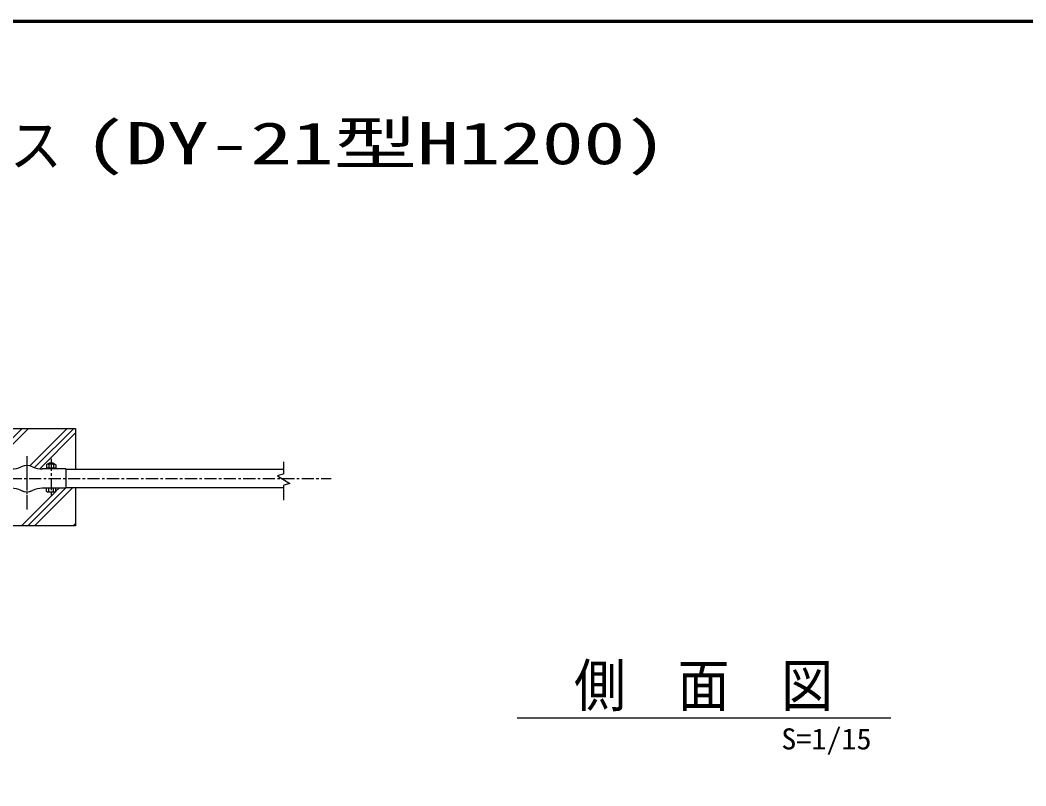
# Model space of a CAD drawing. Units: millimetres, scale not verified. Extents: x -4425 to 4425, y -3150 to 3150.
# Drawn here: x -1645 to 421, y 1353 to 2925 of the extents above; entities that cross this region are included whole.
import ezdxf
from ezdxf.enums import TextEntityAlignment as Align

# ---------------------------------------------------------------- set-up
doc = ezdxf.new("R2010")
doc.units = ezdxf.units.MM
doc.header["$LTSCALE"] = 20
doc.linetypes.add('USER1', pattern=[2, 1.25, -0.25, 0.25, -0.25])
doc.linetypes.add('USER2', pattern=[4, 2.5, -0.5, 0.5, -0.5])
for name, color, linetype, lineweight in [('0-0_SUNPOU', 1, 'Continuous', 25), ('0-2_KOUZOU', 7, 'Continuous', 25), ('0-5_BUHIN', 7, 'Continuous', 25), ('0-6_BOLT', 3, 'Continuous', 25), ('0-7_KISO', 7, 'Continuous', 25), ('0-9_WAKU', 7, 'Continuous', 25), ('0-A_HATCH', 4, 'Continuous', 25)]:
    doc.layers.add(name, color=color, linetype=linetype, lineweight=lineweight)
doc.styles.add('ＭＳ ゴシック', font='')
doc.styles.get('ＭＳ ゴシック').set_extended_font_data('MS Gothic')

msp = doc.modelspace()

# ---------------------------------------------------------------- linework, layer by layer
at = {"layer": '0-0_SUNPOU'}
msp.add_line((-623.96, 1492.72), (143.49, 1492.72), dxfattribs=at)
at = {"layer": '0-2_KOUZOU', "color": 1, "linetype": 'USER2'}
msp.add_line((-1631.06, 2029.62), (-1631.06, 1920.42), dxfattribs=at)
msp.add_line((-1631.06, 2029.62), (-1631.06, 1920.42), dxfattribs=at)
at = {"layer": '0-2_KOUZOU', "color": 1, "linetype": 'USER1'}
msp.add_line((-1631.06, 2026.61), (-1631.06, 1947.32), dxfattribs=at)
at = {"layer": '0-2_KOUZOU', "color": 3}
for p, q in [((-1103.56, 1993.77), (-1103.56, 2018.21)), ((-1103.56, 1939.86), (-1103.56, 1970.52))]:
    msp.add_line(p, q, dxfattribs=at)
at = {"layer": '0-2_KOUZOU'}
for p, q in [((-1103.56, 2002.86), (-1551.06, 2002.86)), ((-1103.56, 1964.86), (-1551.06, 1964.86))]:
    msp.add_line(p, q, dxfattribs=at)
at = {"layer": '0-2_KOUZOU', "color": 3}
msp.add_lwpolyline([(-1103.56, 1993.77), (-1116.58, 1989.36), (-1091.22, 1973.66), (-1103.56, 1970.52)], dxfattribs=at)
at = {"layer": '0-5_BUHIN', "color": 1, "linetype": 'USER1'}
for p, q in [((-1581.06, 2024.77), (-1581.06, 1946.63)), ((-3746.56, 1983.86), (-1006.14, 1983.86))]:
    msp.add_line(p, q, dxfattribs=at)
at = {"layer": '0-5_BUHIN'}
msp.add_line((-1551.06, 2003.61), (-1599.64, 2003.61), dxfattribs=at)
msp.add_lwpolyline([(-1551.06, 2003.61), (-1551.06, 1964.11), (-1599.64, 1964.11)], dxfattribs=at)
for centre, radius, start, end in [((-1663.32, 2052.01), 48.4, 270, 295.33168), ((-1631.06, 1983.86), 27, 64.66832, 115.33168), ((-1631.06, 1983.86), 27, 64.66832, 115.33168), ((-1598.8, 2052.01), 48.4, 244.66832, 270), ((-1663.32, 1915.71), 48.4, 64.66832, 90), ((-1598.8, 1915.71), 48.4, 90, 115.33168), ((-1631.06, 1983.86), 27, 244.66832, 294.24963), ((-1631.06, 1983.86), 27, 245.75037, 295.33168)]:
    msp.add_arc(centre, radius, start, end, dxfattribs=at)
at = {"layer": '0-6_BOLT'}
for p, q in [((-1570.56, 2005.61), (-1591.56, 2005.61)), ((-1591.56, 2005.61), (-1591.56, 2003.61)), ((-1588.41, 2013.61), (-1590.86, 2012.19)), ((-1573.71, 2013.61), (-1588.41, 2013.61)), ((-1586.06, 2012.19), (-1586.06, 2005.61)), ((-1576.06, 2012.19), (-1576.06, 2005.61)), ((-1573.71, 2013.61), (-1571.26, 2012.19)), ((-1590.86, 1957.52), (-1590.86, 1964.11)), ((-1586.06, 1957.52), (-1586.06, 1964.11)), ((-1586.06, 1964.11), (-1586.06, 1963.61)), ((-1586.06, 1964.11), (-1586.06, 1963.61)), ((-1576.06, 1957.52), (-1576.06, 1964.11)), ((-1576.06, 1964.11), (-1576.06, 1963.61)), ((-1576.06, 1964.11), (-1576.06, 1963.61)), ((-1571.26, 1957.52), (-1571.26, 1964.11)), ((-1588.41, 1956.11), (-1590.86, 1957.52)), ((-1573.71, 1956.11), (-1588.41, 1956.11)), ((-1573.71, 1956.11), (-1571.26, 1957.52))]:
    msp.add_line(p, q, dxfattribs=at)
for points in [[(-1570.56, 2005.61), (-1570.56, 2003.61), (-1591.56, 2003.61)], [(-1573.71, 2013.61), (-1588.41, 2013.61), (-1590.86, 2012.19), (-1590.86, 2005.61)], [(-1573.71, 2013.61), (-1571.26, 2012.19), (-1571.26, 2005.61)]]:
    msp.add_lwpolyline(points, dxfattribs=at)
for centre, radius, start, end in [((-1588.28, 2011.16), 2.45, 24.94299, 92.968), ((-1588.28, 2011.16), 2.45, 24.94299, 92.968), ((-1581.06, 2006.33), 10, 46.67952, 133.32048), ((-1581.06, 2004.06), 9.54, 58.40741, 121.59259), ((-1581.06, 2004.06), 9.54, 58.40741, 121.59259), ((-1573.84, 2011.16), 2.45, 87.032, 155.05701), ((-1573.84, 2011.16), 2.45, 87.032, 155.05701), ((-1588.28, 1958.56), 2.45, 267.032, 335.05701), ((-1581.06, 1965.65), 9.54, 238.40741, 301.59259), ((-1573.84, 1958.56), 2.45, 204.94299, 272.968)]:
    msp.add_arc(centre, radius, start, end, dxfattribs=at)
at = {"layer": '0-7_KISO'}
for points in [[(-1731.06, 2002.86), (-1731.06, 2086.97), (-1531.06, 2086.97), (-1531.06, 2002.86)], [(-1531.06, 1964.86), (-1531.06, 1886.97), (-1731.06, 1886.97), (-1731.06, 1964.86)]]:
    msp.add_lwpolyline(points, dxfattribs=at)
at = {"layer": '0-9_WAKU'}
msp.add_line((-4047.88, 2923.24), (4198.12, 2923.24), dxfattribs=at)
msp.add_lwpolyline([(-4049.88, 2925.24), (4200.12, 2925.24), (4200.12, -2924.76), (-4049.88, -2924.76)], close=True, dxfattribs=at)
msp.add_lwpolyline([(-4045.88, -2920.76), (-4045.88, 2921.24), (4196.12, 2921.24)], dxfattribs=at)
at = {"layer": '0-A_HATCH'}
for p, q in [((-1725.04, 2002.86), (-1640.93, 2086.97)), ((-1711.04, 2003.61), (-1627.67, 2086.97)), ((-1625, 2010.09), (-1548.13, 2086.97)), ((-1615.23, 2006.61), (-1534.87, 2086.97)), ((-1604.55, 2004.03), (-1531.06, 2077.52)), ((-1628.8, 1886.97), (-1551.66, 1964.11)), ((-1615.54, 1886.97), (-1537.65, 1964.86)), ((-1571.26, 1957.77), (-1564.92, 1964.11)), ((-1551.06, 1964.71), (-1550.91, 1964.86)), ((-1642.06, 1886.97), (-1571.84, 1957.19)), ((-1535.99, 1886.97), (-1531.06, 1891.9))]:
    msp.add_line(p, q, dxfattribs=at)

# ---------------------------------------------------------------- texts
at = {"layer": '0-0_SUNPOU', "color": 7, "style": 'ＭＳ ゴシック'}
for s, width, p in [('(DY-21型H1200)', 1.45, (-1513.71, 2603.25)), ('ダイヤモンドフェンス', 0.9, (-2623.46, 2599.25)), ('側\u3000面\u3000図', 0.9, (-507.25, 1489.82))]:
    msp.add_text(s, height=86.66, dxfattribs=dict(at, width=width)).set_placement(p, align=Align.BOTTOM_LEFT)
at = {"layer": '0-0_SUNPOU', "color": 3, "style": 'ＭＳ ゴシック', "width": 1.05}
msp.add_text('S=1/15', height=43.26, dxfattribs=at).set_placement((-81.42, 1414.75), align=Align.BOTTOM_LEFT)

doc.saveas('drawing.dxf')
